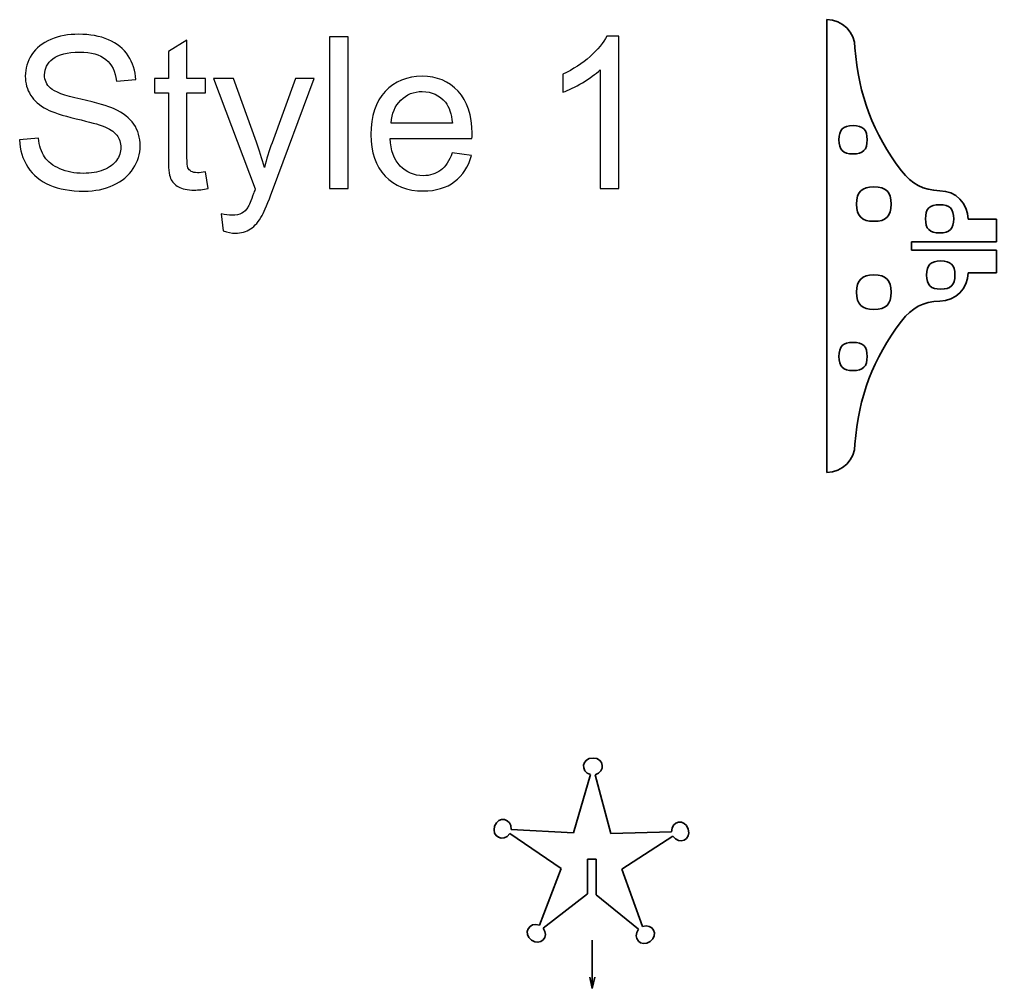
# Model space of a CAD drawing. Header units: centimetres. Extents: x -208 to 206, y -104 to 104.
# Drawn here: x -145.89 to -99.64, y 21.98 to 67.84 of the extents above; entities that cross this region are included whole.
import ezdxf

# ---------------------------------------------------------------- set-up
doc = ezdxf.new("R2010")
doc.units = ezdxf.units.CM
doc.header["$MEASUREMENT"] = 0
doc.layers.add('#Layer 1', color=7, linetype='Continuous')

msp = doc.modelspace()

# ---------------------------------------------------------------- linework, layer by layer
at = {"layer": '#Layer 1', "lineweight": 35}
for points in [[(-107.6775, 57.12432), (-107.6775, 57.12432), (-107.6775, 67.84138), (-107.6775, 67.84138)], [(-106.33798, 66.50186), (-106.33798, 67.24173), (-106.93762, 67.84138), (-107.6775, 67.84138)], [(-106.33798, 66.50186), (-106.16998, 64.26612), (-105.48812, 62.46359), (-104.13449, 60.67652)], [(-104.13449, 60.67652), (-103.64415, 60.04036), (-103.12156, 59.76976), (-102.31897, 59.73661)], [(-100.97945, 58.39709), (-100.97945, 59.13696), (-101.5791, 59.73661), (-102.31897, 59.73661)], [(-107.6775, 58.39709), (-107.6775, 58.39709), (-107.6775, 55.85178), (-107.6775, 55.85178)], [(-99.6397, 58.39709), (-99.6397, 58.39709), (-100.97945, 58.39709), (-100.97945, 58.39709)], [(-99.6397, 58.39709), (-99.6397, 58.39709), (-100.97945, 58.39709), (-100.97945, 58.39709)], [(-99.6397, 58.39709), (-99.6397, 58.39709), (-99.6397, 57.32525), (-99.6397, 57.32525)], [(-107.6775, 57.12432), (-107.6775, 57.12432), (-107.6775, 46.40704), (-107.6775, 46.40704)], [(-99.6397, 57.32525), (-99.6397, 57.32525), (-103.65871, 57.32525), (-103.65871, 57.32525)], [(-103.65871, 57.32525), (-103.65871, 57.32525), (-103.65871, 57.12432), (-103.65871, 57.12432)], [(-103.65871, 57.12432), (-103.65871, 57.12432), (-103.65871, 56.9234), (-103.65871, 56.9234)], [(-103.65871, 56.9234), (-103.65871, 56.9234), (-99.6397, 56.9234), (-99.6397, 56.9234)], [(-99.6397, 56.9234), (-99.6397, 56.9234), (-99.6397, 55.85178), (-99.6397, 55.85178)], [(-102.31897, 54.51204), (-101.5791, 54.51204), (-100.97945, 55.11191), (-100.97945, 55.85178)], [(-99.6397, 55.85178), (-99.6397, 55.85178), (-100.97945, 55.85178), (-100.97945, 55.85178)], [(-102.31897, 54.51204), (-103.12156, 54.47888), (-103.64415, 54.20852), (-104.13449, 53.57213)], [(-104.13449, 53.57213), (-105.48812, 51.78506), (-106.16998, 49.98253), (-106.33798, 47.74679)], [(-107.6775, 46.40704), (-106.93762, 46.40704), (-106.33798, 47.00692), (-106.33798, 47.74679)], [(-118.8589, 32.09994), (-118.8589, 32.09994), (-119.67001, 29.34071), (-119.67001, 29.34071)], [(-118.64185, 32.09725), (-118.64185, 32.09725), (-117.89862, 29.3145), (-117.89862, 29.3145)], [(-122.68505, 29.3089), (-122.68505, 29.3089), (-120.24143, 27.65376), (-120.24143, 27.65376)], [(-122.6165, 29.51117), (-122.6165, 29.51117), (-119.67001, 29.34071), (-119.67001, 29.34071)], [(-115.01954, 29.39604), (-115.01954, 29.39604), (-117.89862, 29.3145), (-117.89862, 29.3145)], [(-114.95503, 29.18884), (-114.95503, 29.18884), (-117.37177, 27.62196), (-117.37177, 27.62196)], [(-118.79999, 28.1058), (-118.79999, 28.1058), (-119.00092, 28.1058), (-119.00092, 28.1058)], [(-119.00092, 28.1058), (-119.00092, 28.1058), (-119.00092, 26.4576), (-119.00092, 26.4576)], [(-118.79596, 28.10445), (-118.79596, 28.10445), (-118.59503, 28.10445), (-118.59503, 28.10445)], [(-118.59503, 28.10445), (-118.59503, 28.10445), (-118.59503, 26.41661), (-118.59503, 26.41661)], [(-121.27407, 24.96957), (-121.27407, 24.96957), (-120.24143, 27.65376), (-120.24143, 27.65376)], [(-116.40454, 24.90909), (-116.40454, 24.90909), (-117.37177, 27.62196), (-117.37177, 27.62196)], [(-121.10002, 24.83988), (-121.10002, 24.83988), (-119.00092, 26.4576), (-119.00092, 26.4576)], [(-116.58172, 24.78365), (-116.58172, 24.78365), (-118.59503, 26.41661), (-118.59503, 26.41661)]]:
    msp.add_open_spline(points, degree=3, dxfattribs=at)
at = {"layer": '#Layer 1', "color": 8}
for points, knots in [([(-145.89294, 62.14698), (-145.89294, 62.14698), (-144.99977, 62.22726), (-144.99977, 62.22726), (-144.99977, 62.22726), (-144.95795, 61.86598), (-144.85927, 61.56993), (-144.70372, 61.33744), (-144.70372, 61.33744), (-144.54816, 61.10662), (-144.30731, 60.91928), (-143.98115, 60.77544), (-143.98115, 60.77544), (-143.65499, 60.63327), (-143.28702, 60.56135), (-142.8789, 60.56135), (-142.8789, 60.56135), (-142.51595, 60.56135), (-142.19648, 60.61487), (-141.91883, 60.72359), (-141.91883, 60.72359), (-141.64117, 60.83231), (-141.43544, 60.98117), (-141.29996, 61.17017), (-141.29996, 61.17017), (-141.16448, 61.35918), (-141.0959, 61.56491), (-141.0959, 61.78569), (-141.0959, 61.78569), (-141.0959, 62.00982), (-141.16114, 62.20552), (-141.2916, 62.37445), (-141.2916, 62.37445), (-141.42206, 62.54171), (-141.63783, 62.68221), (-141.9389, 62.79762), (-141.9389, 62.79762), (-142.13125, 62.87122), (-142.55776, 62.9883), (-143.21844, 63.1472), (-143.21844, 63.1472), (-143.87912, 63.30609), (-144.34076, 63.45496), (-144.60503, 63.59545), (-144.60503, 63.59545), (-144.94792, 63.7761), (-145.20215, 64.00023), (-145.36941, 64.26617), (-145.36941, 64.26617), (-145.53835, 64.53211), (-145.62198, 64.83151), (-145.62198, 65.16101), (-145.62198, 65.16101), (-145.62198, 65.52564), (-145.51828, 65.86518), (-145.31255, 66.17963), (-145.31255, 66.17963), (-145.10682, 66.49575), (-144.80742, 66.73494), (-144.41101, 66.89885), (-144.41101, 66.89885), (-144.01628, 67.06277), (-143.57638, 67.14473), (-143.093, 67.14473), (-143.093, 67.14473), (-142.56111, 67.14473), (-142.09111, 67.05942), (-141.68466, 66.88714), (-141.68466, 66.88714), (-141.27822, 66.71654), (-140.96544, 66.46398), (-140.74633, 66.12945), (-140.74633, 66.12945), (-140.52722, 65.79661), (-140.41014, 65.4186), (-140.39341, 64.9971), (-140.39341, 64.9971), (-140.39341, 64.9971), (-141.30665, 64.92685), (-141.30665, 64.92685), (-141.30665, 64.92685), (-141.35516, 65.38013), (-141.52075, 65.72301), (-141.80342, 65.95383), (-141.80342, 65.95383), (-142.08609, 66.18632), (-142.50424, 66.30173), (-143.0562, 66.30173), (-143.0562, 66.30173), (-143.63158, 66.30173), (-144.0514, 66.19636), (-144.314, 65.98561), (-144.314, 65.98561), (-144.5766, 65.77486), (-144.70874, 65.52062), (-144.70874, 65.2229), (-144.70874, 65.2229), (-144.70874, 64.96532), (-144.61507, 64.7529), (-144.42941, 64.58564), (-144.42941, 64.58564), (-144.24542, 64.42005), (-143.76873, 64.24777), (-142.99599, 64.07382), (-142.99599, 64.07382), (-142.22324, 63.8982), (-141.69303, 63.74599), (-141.40534, 63.61553), (-141.40534, 63.61553), (-140.98886, 63.42318), (-140.67943, 63.18065), (-140.48039, 62.8846), (-140.48039, 62.8846), (-140.28135, 62.59022), (-140.18266, 62.25068), (-140.18266, 61.86598), (-140.18266, 61.86598), (-140.18266, 61.48295), (-140.29138, 61.12501), (-140.51049, 60.78715), (-140.51049, 60.78715), (-140.7296, 60.44928), (-141.04238, 60.18668), (-141.45217, 59.99935), (-141.45217, 59.99935), (-141.86196, 59.81202), (-142.32193, 59.71835), (-142.83542, 59.71835), (-142.83542, 59.71835), (-143.48439, 59.71835), (-144.02798, 59.81369), (-144.46621, 60.0027), (-144.46621, 60.0027), (-144.9061, 60.1917), (-145.24899, 60.47604), (-145.49821, 60.8574), (-145.49821, 60.8574), (-145.7491, 61.23708), (-145.87956, 61.66694), (-145.89294, 62.14698)], [0, 0, 0, 0, 0.02777778, 0.02777778, 0.02777778, 0.02777778, 0.05555556, 0.05555556, 0.05555556, 0.05555556, 0.08333333, 0.08333333, 0.08333333, 0.08333333, 0.11111111, 0.11111111, 0.11111111, 0.11111111, 0.13888889, 0.13888889, 0.13888889, 0.13888889, 0.16666667, 0.16666667, 0.16666667, 0.16666667, 0.19444444, 0.19444444, 0.19444444, 0.19444444, 0.22222222, 0.22222222, 0.22222222, 0.22222222, 0.25, 0.25, 0.25, 0.25, 0.27777778, 0.27777778, 0.27777778, 0.27777778, 0.30555556, 0.30555556, 0.30555556, 0.30555556, 0.33333333, 0.33333333, 0.33333333, 0.33333333, 0.36111111, 0.36111111, 0.36111111, 0.36111111, 0.38888889, 0.38888889, 0.38888889, 0.38888889, 0.41666667, 0.41666667, 0.41666667, 0.41666667, 0.44444444, 0.44444444, 0.44444444, 0.44444444, 0.47222222, 0.47222222, 0.47222222, 0.47222222, 0.5, 0.5, 0.5, 0.5, 0.52777778, 0.52777778, 0.52777778, 0.52777778, 0.55555556, 0.55555556, 0.55555556, 0.55555556, 0.58333333, 0.58333333, 0.58333333, 0.58333333, 0.61111111, 0.61111111, 0.61111111, 0.61111111, 0.63888889, 0.63888889, 0.63888889, 0.63888889, 0.66666667, 0.66666667, 0.66666667, 0.66666667, 0.69444444, 0.69444444, 0.69444444, 0.69444444, 0.72222222, 0.72222222, 0.72222222, 0.72222222, 0.75, 0.75, 0.75, 0.75, 0.77777778, 0.77777778, 0.77777778, 0.77777778, 0.80555556, 0.80555556, 0.80555556, 0.80555556, 0.83333333, 0.83333333, 0.83333333, 0.83333333, 0.86111111, 0.86111111, 0.86111111, 0.86111111, 0.88888889, 0.88888889, 0.88888889, 0.88888889, 0.91666667, 0.91666667, 0.91666667, 0.91666667, 0.94444444, 0.94444444, 0.94444444, 0.94444444, 1, 1, 1, 1]), ([(-137.08165, 60.62658), (-137.08165, 60.62658), (-136.96122, 59.84714), (-136.96122, 59.84714), (-136.96122, 59.84714), (-137.20877, 59.79529), (-137.43123, 59.76853), (-137.62525, 59.76853), (-137.62525, 59.76853), (-137.94472, 59.76853), (-138.19226, 59.81871), (-138.36956, 59.92074), (-138.36956, 59.92074), (-138.54518, 60.02277), (-138.66895, 60.1549), (-138.74088, 60.32049), (-138.74088, 60.32049), (-138.8128, 60.48608), (-138.84792, 60.83398), (-138.84792, 61.3642), (-138.84792, 61.3642), (-138.84792, 61.3642), (-138.84792, 64.36485), (-138.84792, 64.36485), (-138.84792, 64.36485), (-138.84792, 64.36485), (-139.50024, 64.36485), (-139.50024, 64.36485), (-139.50024, 64.36485), (-139.50024, 64.36485), (-139.50024, 65.04728), (-139.50024, 65.04728), (-139.50024, 65.04728), (-139.50024, 65.04728), (-138.84792, 65.04728), (-138.84792, 65.04728), (-138.84792, 65.04728), (-138.84792, 65.04728), (-138.84792, 66.33518), (-138.84792, 66.33518), (-138.84792, 66.33518), (-138.84792, 66.33518), (-137.96479, 66.8654), (-137.96479, 66.8654), (-137.96479, 66.8654), (-137.96479, 66.8654), (-137.96479, 65.04728), (-137.96479, 65.04728), (-137.96479, 65.04728), (-137.96479, 65.04728), (-137.08165, 65.04728), (-137.08165, 65.04728), (-137.08165, 65.04728), (-137.08165, 65.04728), (-137.08165, 64.36485), (-137.08165, 64.36485), (-137.08165, 64.36485), (-137.08165, 64.36485), (-137.96479, 64.36485), (-137.96479, 64.36485), (-137.96479, 64.36485), (-137.96479, 64.36485), (-137.96479, 61.31402), (-137.96479, 61.31402), (-137.96479, 61.31402), (-137.96479, 61.06146), (-137.94973, 60.89921), (-137.91795, 60.82729), (-137.91795, 60.82729), (-137.88785, 60.75537), (-137.83767, 60.6985), (-137.76742, 60.65501), (-137.76742, 60.65501), (-137.69717, 60.6132), (-137.59681, 60.59145), (-137.46635, 60.59145), (-137.46635, 60.59145), (-137.36934, 60.59145), (-137.24055, 60.60316), (-137.08165, 60.62658)], [0, 0, 0, 0, 0.04761905, 0.04761905, 0.04761905, 0.04761905, 0.0952381, 0.0952381, 0.0952381, 0.0952381, 0.14285714, 0.14285714, 0.14285714, 0.14285714, 0.19047619, 0.19047619, 0.19047619, 0.19047619, 0.23809524, 0.23809524, 0.23809524, 0.23809524, 0.28571429, 0.28571429, 0.28571429, 0.28571429, 0.33333333, 0.33333333, 0.33333333, 0.33333333, 0.38095238, 0.38095238, 0.38095238, 0.38095238, 0.42857143, 0.42857143, 0.42857143, 0.42857143, 0.47619048, 0.47619048, 0.47619048, 0.47619048, 0.52380952, 0.52380952, 0.52380952, 0.52380952, 0.57142857, 0.57142857, 0.57142857, 0.57142857, 0.61904762, 0.61904762, 0.61904762, 0.61904762, 0.66666667, 0.66666667, 0.66666667, 0.66666667, 0.71428571, 0.71428571, 0.71428571, 0.71428571, 0.76190476, 0.76190476, 0.76190476, 0.76190476, 0.80952381, 0.80952381, 0.80952381, 0.80952381, 0.85714286, 0.85714286, 0.85714286, 0.85714286, 0.9047619, 0.9047619, 0.9047619, 0.9047619, 1, 1, 1, 1]), ([(-131.21247, 59.83878), (-131.21247, 59.83878), (-131.21247, 67.0243), (-131.21247, 67.0243), (-131.21247, 67.0243), (-131.21247, 67.0243), (-130.32933, 67.0243), (-130.32933, 67.0243), (-130.32933, 67.0243), (-130.32933, 67.0243), (-130.32933, 59.83878), (-130.32933, 59.83878), (-130.32933, 59.83878), (-130.32933, 59.83878), (-131.21247, 59.83878), (-131.21247, 59.83878)], [0, 0, 0, 0, 0.2, 0.2, 0.2, 0.2, 0.4, 0.4, 0.4, 0.4, 0.6, 0.6, 0.6, 0.6, 1, 1, 1, 1]), ([(-117.52218, 59.83878), (-117.52218, 59.83878), (-118.40532, 59.83878), (-118.40532, 59.83878), (-118.40532, 59.83878), (-118.40532, 59.83878), (-118.40532, 65.46208), (-118.40532, 65.46208), (-118.40532, 65.46208), (-118.61774, 65.25803), (-118.89706, 65.05564), (-119.24162, 64.85325), (-119.24162, 64.85325), (-119.58618, 64.65087), (-119.89728, 64.49866), (-120.17159, 64.39831), (-120.17159, 64.39831), (-120.17159, 64.39831), (-120.17159, 65.25134), (-120.17159, 65.25134), (-120.17159, 65.25134), (-119.67817, 65.48215), (-119.24664, 65.76315), (-118.87699, 66.09433), (-118.87699, 66.09433), (-118.50735, 66.42383), (-118.24475, 66.7433), (-118.09087, 67.05441), (-118.09087, 67.05441), (-118.09087, 67.05441), (-117.52218, 67.05441), (-117.52218, 67.05441), (-117.52218, 67.05441), (-117.52218, 67.05441), (-117.52218, 59.83878), (-117.52218, 59.83878)], [0, 0, 0, 0, 0.1, 0.1, 0.1, 0.1, 0.2, 0.2, 0.2, 0.2, 0.3, 0.3, 0.3, 0.3, 0.4, 0.4, 0.4, 0.4, 0.5, 0.5, 0.5, 0.5, 0.6, 0.6, 0.6, 0.6, 0.7, 0.7, 0.7, 0.7, 0.8, 0.8, 0.8, 0.8, 1, 1, 1, 1]), ([(-136.25036, 57.83667), (-136.25036, 57.83667), (-136.35072, 58.6529), (-136.35072, 58.6529), (-136.35072, 58.6529), (-136.15669, 58.60105), (-135.98943, 58.57429), (-135.84559, 58.57429), (-135.84559, 58.57429), (-135.64822, 58.57429), (-135.491, 58.60774), (-135.37391, 58.67297), (-135.37391, 58.67297), (-135.25516, 58.7382), (-135.15815, 58.8302), (-135.08288, 58.94728), (-135.08288, 58.94728), (-135.02768, 59.03593), (-134.93736, 59.25504), (-134.81359, 59.60629), (-134.81359, 59.60629), (-134.79687, 59.65479), (-134.77178, 59.72672), (-134.73498, 59.82205), (-134.73498, 59.82205), (-134.73498, 59.82205), (-136.712, 65.04728), (-136.712, 65.04728), (-136.712, 65.04728), (-136.712, 65.04728), (-135.76865, 65.04728), (-135.76865, 65.04728), (-135.76865, 65.04728), (-135.76865, 65.04728), (-134.68146, 62.03993), (-134.68146, 62.03993), (-134.68146, 62.03993), (-134.53928, 61.66025), (-134.41384, 61.25882), (-134.30177, 60.83733), (-134.30177, 60.83733), (-134.19974, 61.23373), (-134.07932, 61.62512), (-133.93882, 62.00982), (-133.93882, 62.00982), (-133.93882, 62.00982), (-132.82821, 65.04728), (-132.82821, 65.04728), (-132.82821, 65.04728), (-132.82821, 65.04728), (-131.94674, 65.04728), (-131.94674, 65.04728), (-131.94674, 65.04728), (-131.94674, 65.04728), (-133.9154, 59.74846), (-133.9154, 59.74846), (-133.9154, 59.74846), (-134.12782, 59.1781), (-134.29341, 58.78671), (-134.41217, 58.57094), (-134.41217, 58.57094), (-134.56939, 58.28158), (-134.75003, 58.06916), (-134.95242, 57.93368), (-134.95242, 57.93368), (-135.15648, 57.7982), (-135.399, 57.7313), (-135.68, 57.7313), (-135.68, 57.7313), (-135.85061, 57.7313), (-136.04128, 57.76642), (-136.25036, 57.83667)], [0, 0, 0, 0, 0.05263158, 0.05263158, 0.05263158, 0.05263158, 0.10526316, 0.10526316, 0.10526316, 0.10526316, 0.15789474, 0.15789474, 0.15789474, 0.15789474, 0.21052632, 0.21052632, 0.21052632, 0.21052632, 0.26315789, 0.26315789, 0.26315789, 0.26315789, 0.31578947, 0.31578947, 0.31578947, 0.31578947, 0.36842105, 0.36842105, 0.36842105, 0.36842105, 0.42105263, 0.42105263, 0.42105263, 0.42105263, 0.47368421, 0.47368421, 0.47368421, 0.47368421, 0.52631579, 0.52631579, 0.52631579, 0.52631579, 0.57894737, 0.57894737, 0.57894737, 0.57894737, 0.63157895, 0.63157895, 0.63157895, 0.63157895, 0.68421053, 0.68421053, 0.68421053, 0.68421053, 0.73684211, 0.73684211, 0.73684211, 0.73684211, 0.78947368, 0.78947368, 0.78947368, 0.78947368, 0.84210526, 0.84210526, 0.84210526, 0.84210526, 0.89473684, 0.89473684, 0.89473684, 0.89473684, 1, 1, 1, 1]), ([(-125.4102, 61.52477), (-125.4102, 61.52477), (-124.49696, 61.40434), (-124.49696, 61.40434), (-124.49696, 61.40434), (-124.63913, 60.87412), (-124.90507, 60.46099), (-125.29312, 60.16828), (-125.29312, 60.16828), (-125.68116, 59.87558), (-126.17626, 59.72839), (-126.78007, 59.72839), (-126.78007, 59.72839), (-127.53943, 59.72839), (-128.14157, 59.96255), (-128.58648, 60.43088), (-128.58648, 60.43088), (-129.03139, 60.89754), (-129.25385, 61.55487), (-129.25385, 62.39954), (-129.25385, 62.39954), (-129.25385, 63.27264), (-129.02972, 63.95172), (-128.57979, 64.43343), (-128.57979, 64.43343), (-128.12986, 64.91681), (-127.54612, 65.15767), (-126.82857, 65.15767), (-126.82857, 65.15767), (-126.13444, 65.15767), (-125.56743, 64.92183), (-125.12753, 64.44848), (-125.12753, 64.44848), (-124.68764, 63.97514), (-124.46685, 63.30944), (-124.46685, 62.45139), (-124.46685, 62.45139), (-124.46685, 62.39954), (-124.46852, 62.32093), (-124.47187, 62.21723), (-124.47187, 62.21723), (-124.47187, 62.21723), (-128.35064, 62.21723), (-128.35064, 62.21723), (-128.35064, 62.21723), (-128.31719, 61.64687), (-128.15662, 61.20864), (-127.86559, 60.9059), (-127.86559, 60.9059), (-127.57623, 60.60316), (-127.21327, 60.45095), (-126.78007, 60.45095), (-126.78007, 60.45095), (-126.45725, 60.45095), (-126.18127, 60.53626), (-125.9538, 60.70686), (-125.9538, 60.70686), (-125.72465, 60.87747), (-125.54401, 61.1501), (-125.4102, 61.52477)], [0, 0, 0, 0, 0.0625, 0.0625, 0.0625, 0.0625, 0.125, 0.125, 0.125, 0.125, 0.1875, 0.1875, 0.1875, 0.1875, 0.25, 0.25, 0.25, 0.25, 0.3125, 0.3125, 0.3125, 0.3125, 0.375, 0.375, 0.375, 0.375, 0.4375, 0.4375, 0.4375, 0.4375, 0.5, 0.5, 0.5, 0.5, 0.5625, 0.5625, 0.5625, 0.5625, 0.625, 0.625, 0.625, 0.625, 0.6875, 0.6875, 0.6875, 0.6875, 0.75, 0.75, 0.75, 0.75, 0.8125, 0.8125, 0.8125, 0.8125, 0.875, 0.875, 0.875, 0.875, 1, 1, 1, 1]), ([(-128.30047, 62.93979), (-128.30047, 62.93979), (-125.40017, 62.93979), (-125.40017, 62.93979), (-125.40017, 62.93979), (-125.43864, 63.37802), (-125.5507, 63.70585), (-125.73301, 63.92496), (-125.73301, 63.92496), (-126.01234, 64.2645), (-126.37697, 64.4351), (-126.82355, 64.4351), (-126.82355, 64.4351), (-127.22832, 64.4351), (-127.56786, 64.29962), (-127.84384, 64.02866), (-127.84384, 64.02866), (-128.11815, 63.7577), (-128.27036, 63.39474), (-128.30047, 62.93979)], [0, 0, 0, 0, 0.16666667, 0.16666667, 0.16666667, 0.16666667, 0.33333333, 0.33333333, 0.33333333, 0.33333333, 0.5, 0.5, 0.5, 0.5, 0.66666667, 0.66666667, 0.66666667, 0.66666667, 1, 1, 1, 1])]:
    msp.add_open_spline(points, degree=3, knots=knots, dxfattribs=at)
at = {"layer": '#Layer 1', "lineweight": 35}
for points, knots in [([(-105.7605, 62.14954), (-105.7605, 62.62308), (-105.9565, 62.8193), (-106.43026, 62.8193), (-106.43026, 62.8193), (-106.9038, 62.8193), (-107.10002, 62.62308), (-107.10002, 62.14954), (-107.10002, 62.14954), (-107.10002, 61.67578), (-106.9038, 61.47956), (-106.43026, 61.47956), (-106.43026, 61.47956), (-105.9565, 61.47956), (-105.7605, 61.67578), (-105.7605, 62.14954)], [0, 0, 0, 0, 0.2, 0.2, 0.2, 0.2, 0.4, 0.4, 0.4, 0.4, 0.6, 0.6, 0.6, 0.6, 1, 1, 1, 1]), ([(-104.62953, 59.10605), (-104.62953, 59.68263), (-104.86831, 59.92164), (-105.44489, 59.92164), (-105.44489, 59.92164), (-106.02146, 59.92164), (-106.26025, 59.68263), (-106.26025, 59.10605), (-106.26025, 59.10605), (-106.26025, 58.52948), (-106.02146, 58.29069), (-105.44489, 58.29069), (-105.44489, 58.29069), (-104.86831, 58.29069), (-104.62953, 58.52948), (-104.62953, 59.10605)], [0, 0, 0, 0, 0.2, 0.2, 0.2, 0.2, 0.4, 0.4, 0.4, 0.4, 0.6, 0.6, 0.6, 0.6, 1, 1, 1, 1]), ([(-101.6613, 58.40896), (-101.6613, 58.88272), (-101.85753, 59.07895), (-102.33106, 59.07895), (-102.33106, 59.07895), (-102.8046, 59.07895), (-103.00082, 58.88272), (-103.00082, 58.40896), (-103.00082, 58.40896), (-103.00082, 57.93543), (-102.8046, 57.7392), (-102.33106, 57.7392), (-102.33106, 57.7392), (-101.85753, 57.7392), (-101.6613, 57.93543), (-101.6613, 58.40896)], [0, 0, 0, 0, 0.2, 0.2, 0.2, 0.2, 0.4, 0.4, 0.4, 0.4, 0.6, 0.6, 0.6, 0.6, 1, 1, 1, 1]), ([(-101.6062, 55.74852), (-101.6062, 56.22205), (-101.80242, 56.41828), (-102.27596, 56.41828), (-102.27596, 56.41828), (-102.74972, 56.41828), (-102.94594, 56.22205), (-102.94594, 55.74852), (-102.94594, 55.74852), (-102.94594, 55.27498), (-102.74972, 55.07876), (-102.27596, 55.07876), (-102.27596, 55.07876), (-101.80242, 55.07876), (-101.6062, 55.27498), (-101.6062, 55.74852)], [0, 0, 0, 0, 0.2, 0.2, 0.2, 0.2, 0.4, 0.4, 0.4, 0.4, 0.6, 0.6, 0.6, 0.6, 1, 1, 1, 1]), ([(-104.62953, 54.93629), (-104.62953, 55.51287), (-104.86831, 55.75165), (-105.44489, 55.75165), (-105.44489, 55.75165), (-106.02146, 55.75165), (-106.26025, 55.51287), (-106.26025, 54.93629), (-106.26025, 54.93629), (-106.26025, 54.35972), (-106.02146, 54.12093), (-105.44489, 54.12093), (-105.44489, 54.12093), (-104.86831, 54.12093), (-104.62953, 54.35972), (-104.62953, 54.93629)], [0, 0, 0, 0, 0.2, 0.2, 0.2, 0.2, 0.4, 0.4, 0.4, 0.4, 0.6, 0.6, 0.6, 0.6, 1, 1, 1, 1]), ([(-105.7605, 51.89303), (-105.7605, 52.36656), (-105.9565, 52.56279), (-106.43026, 52.56279), (-106.43026, 52.56279), (-106.9038, 52.56279), (-107.10002, 52.36656), (-107.10002, 51.89303), (-107.10002, 51.89303), (-107.10002, 51.41927), (-106.9038, 51.22304), (-106.43026, 51.22304), (-106.43026, 51.22304), (-105.9565, 51.22304), (-105.7605, 51.41927), (-105.7605, 51.89303)], [0, 0, 0, 0, 0.2, 0.2, 0.2, 0.2, 0.4, 0.4, 0.4, 0.4, 0.6, 0.6, 0.6, 0.6, 1, 1, 1, 1]), ([(-118.64185, 32.09725), (-118.13382, 32.233), (-118.21468, 32.8808), (-118.74063, 32.88752), (-118.74063, 32.88752), (-119.26658, 32.89402), (-119.36358, 32.24823), (-118.8589, 32.09994)], [0, 0, 0, 0, 0.33333333, 0.33333333, 0.33333333, 0.33333333, 1, 1, 1, 1]), ([(-122.6165, 29.51117), (-122.58604, 30.03645), (-123.22937, 30.16167), (-123.39826, 29.66327), (-123.39826, 29.66327), (-123.56716, 29.16487), (-122.98006, 28.87322), (-122.68505, 29.3089)], [0, 0, 0, 0, 0.33333333, 0.33333333, 0.33333333, 0.33333333, 1, 1, 1, 1]), ([(-114.95503, 29.18884), (-114.66898, 28.74756), (-114.07785, 29.02464), (-114.23398, 29.52685), (-114.23398, 29.52685), (-114.39033, 30.02906), (-115.03433, 29.92176), (-115.01954, 29.39604)], [0, 0, 0, 0, 0.33333333, 0.33333333, 0.33333333, 0.33333333, 1, 1, 1, 1]), ([(-121.27407, 24.96957), (-121.76486, 25.1584), (-122.08025, 24.58676), (-121.65868, 24.27226), (-121.65868, 24.27226), (-121.23711, 23.95799), (-120.77903, 24.42324), (-121.10002, 24.83988)], [0, 0, 0, 0, 0.33333333, 0.33333333, 0.33333333, 0.33333333, 1, 1, 1, 1]), ([(-116.58172, 24.78365), (-116.91324, 24.3753), (-116.46681, 23.89863), (-116.0374, 24.2026), (-116.0374, 24.2026), (-115.60822, 24.50634), (-115.90927, 25.0856), (-116.40454, 24.90909)], [0, 0, 0, 0, 0.33333333, 0.33333333, 0.33333333, 0.33333333, 1, 1, 1, 1])]:
    msp.add_open_spline(points, degree=3, knots=knots, dxfattribs=at)
at = {"layer": '#Layer 1', "color": 8, "lineweight": 35}
for points in [[(-118.77423, 24.26756), (-118.77423, 24.26756), (-118.77423, 21.98052), (-118.77423, 21.98052)], [(-118.77423, 21.98052), (-118.77423, 21.98052), (-118.89228, 22.52237), (-118.89228, 22.52237)], [(-118.77423, 21.98052), (-118.77423, 21.98052), (-118.65618, 22.52237), (-118.65618, 22.52237)]]:
    msp.add_open_spline(points, degree=3, dxfattribs=at)

doc.saveas('drawing.dxf')
